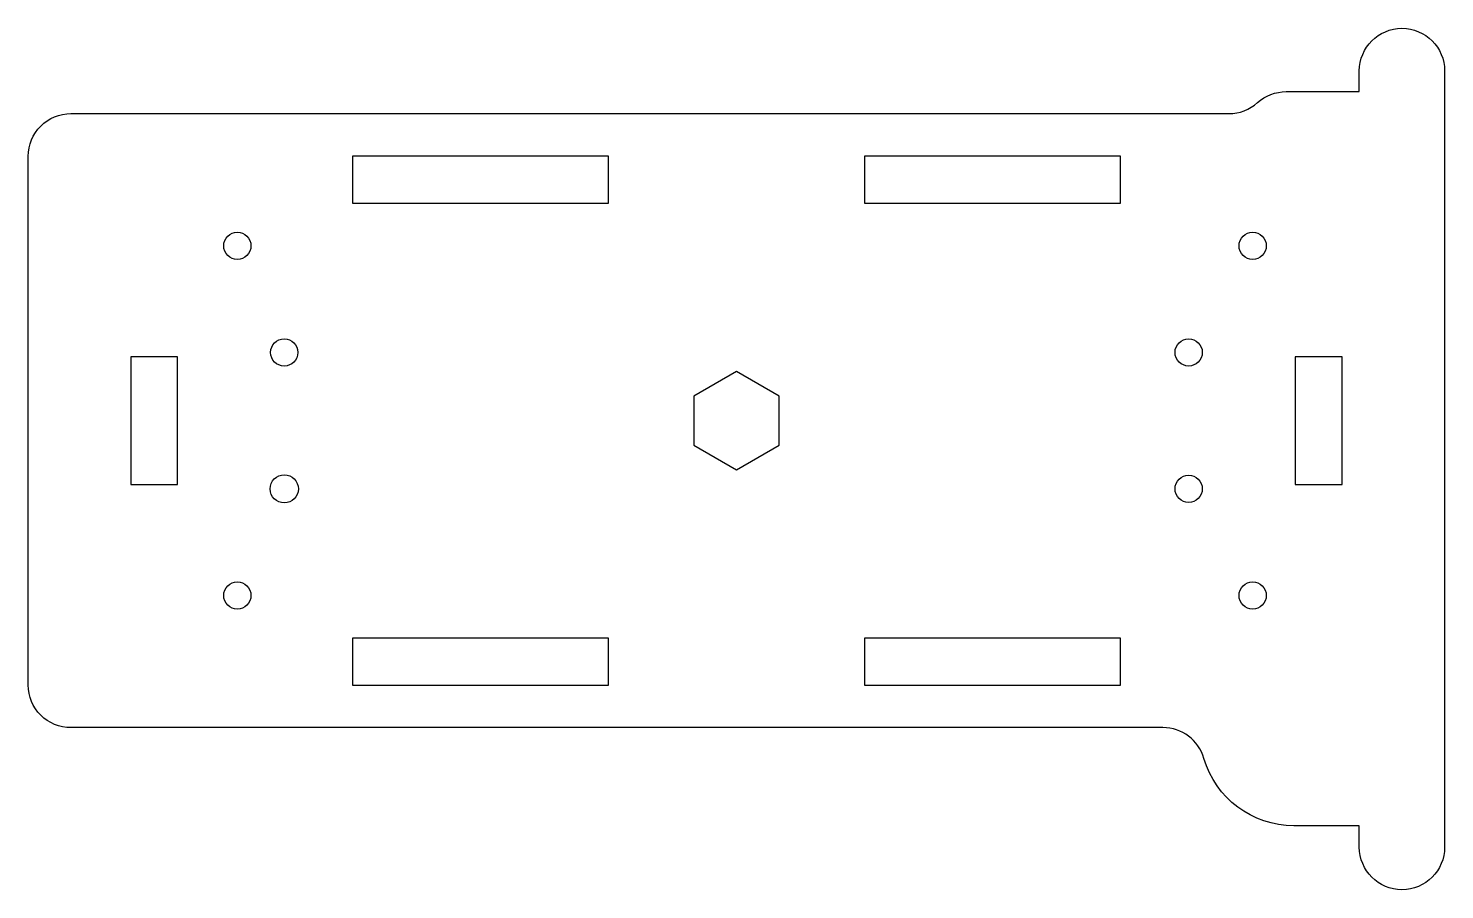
# Model space of a CAD drawing. Header units: millimetres. Extents: x -12 to 154, y -106 to -5.
import ezdxf

# ---------------------------------------------------------------- set-up
doc = ezdxf.new("R2010")
doc.units = ezdxf.units.MM
doc.layers.get('0').update_dxf_attribs({"linetype": 'CONTINUOUS'})

msp = doc.modelspace()

# ---------------------------------------------------------------- linework, layer by layer
msp.add_lwpolyline([(-11.61, -20.28, -0.414214), (-6.61, -15.28), (129.11, -15.28, 0.185788), (132.47, -13.99, -0.185788), (135.82, -12.7), (144.39, -12.7), (144.39, -10.28, -1), (154.39, -10.28), (154.39, -101.28, -1), (144.39, -101.28), (144.39, -98.78), (136.73, -98.78, -0.332886), (126.18, -90.88, 0.332886), (121.38, -87.28), (-6.61, -87.28, -0.414214), (-11.61, -82.28)], format="xyb", close=True)
for points in [[(56.39, -25.78), (56.39, -20.28), (26.39, -20.28), (26.39, -25.78)], [(116.39, -25.78), (116.39, -20.28), (86.39, -20.28), (86.39, -25.78)], [(5.89, -43.78), (0.39, -43.78), (0.39, -58.78), (5.89, -58.78)], [(136.89, -58.78), (142.39, -58.78), (142.39, -43.78), (136.89, -43.78)], [(76.39, -48.4), (71.39, -45.51), (66.39, -48.4), (66.39, -54.17), (71.39, -57.06), (76.39, -54.17)], [(26.39, -76.78), (26.39, -82.28), (56.39, -82.28), (56.39, -76.78)], [(86.39, -76.78), (86.39, -82.28), (116.39, -82.28), (116.39, -76.78)]]:
    msp.add_lwpolyline(points, close=True)
for centre, radius in [((12.89, -30.78), 1.6), ((131.89, -30.78), 1.6), ((18.39, -43.28), 1.6), ((124.39, -43.28), 1.6), ((18.39, -59.28), 1.65), ((124.39, -59.28), 1.6), ((12.89, -71.78), 1.6), ((131.89, -71.78), 1.6)]:
    msp.add_circle(centre, radius)

doc.saveas('drawing.dxf')
